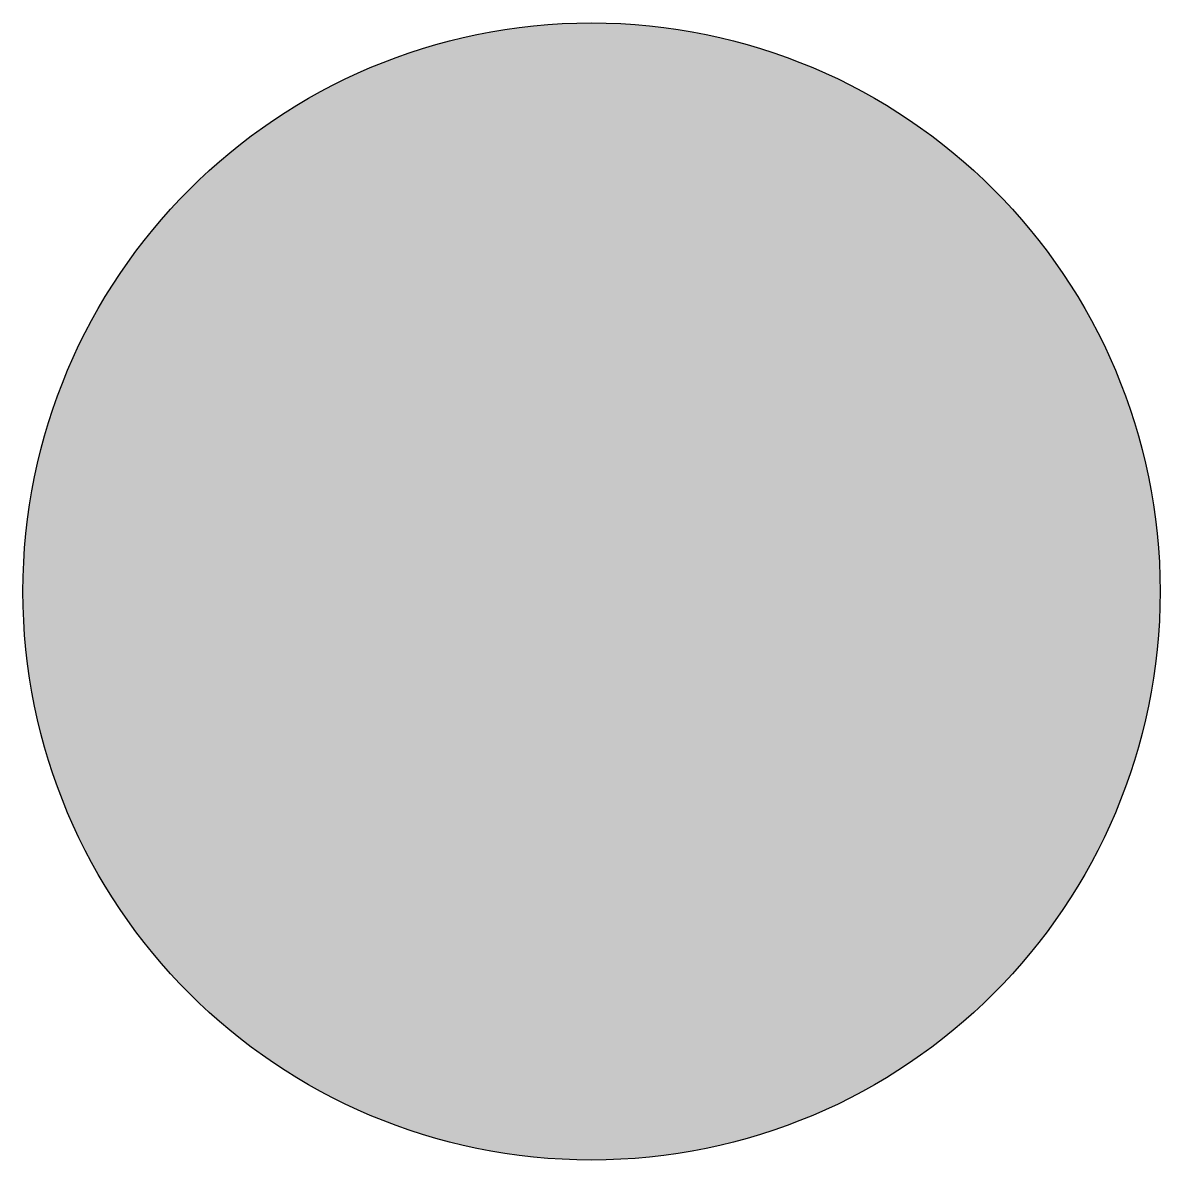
# Model space of a CAD drawing. Header units: millimetres. Extents: x -10172.9733 to -10172.9233, y 55.1693 to 55.2193.
import ezdxf

# ---------------------------------------------------------------- set-up
doc = ezdxf.new("R2010")
doc.units = ezdxf.units.MM
doc.header["$LTSCALE"] = 10
doc.layers.add('Tub_conexões', color=2, linetype='Continuous')

msp = doc.modelspace()

# ---------------------------------------------------------------- hatches: boundary and pattern name
at = {"layer": 'Tub_conexões'}
h = msp.add_hatch(color=1, dxfattribs=at)
edge = h.paths.add_edge_path()
edge.add_arc((-10172.948298, 55.194267), 0.025, 0, 360)

# ---------------------------------------------------------------- linework, layer by layer
msp.add_circle((-10172.948298, 55.194267), 0.025, dxfattribs=at)

doc.saveas('drawing.dxf')
